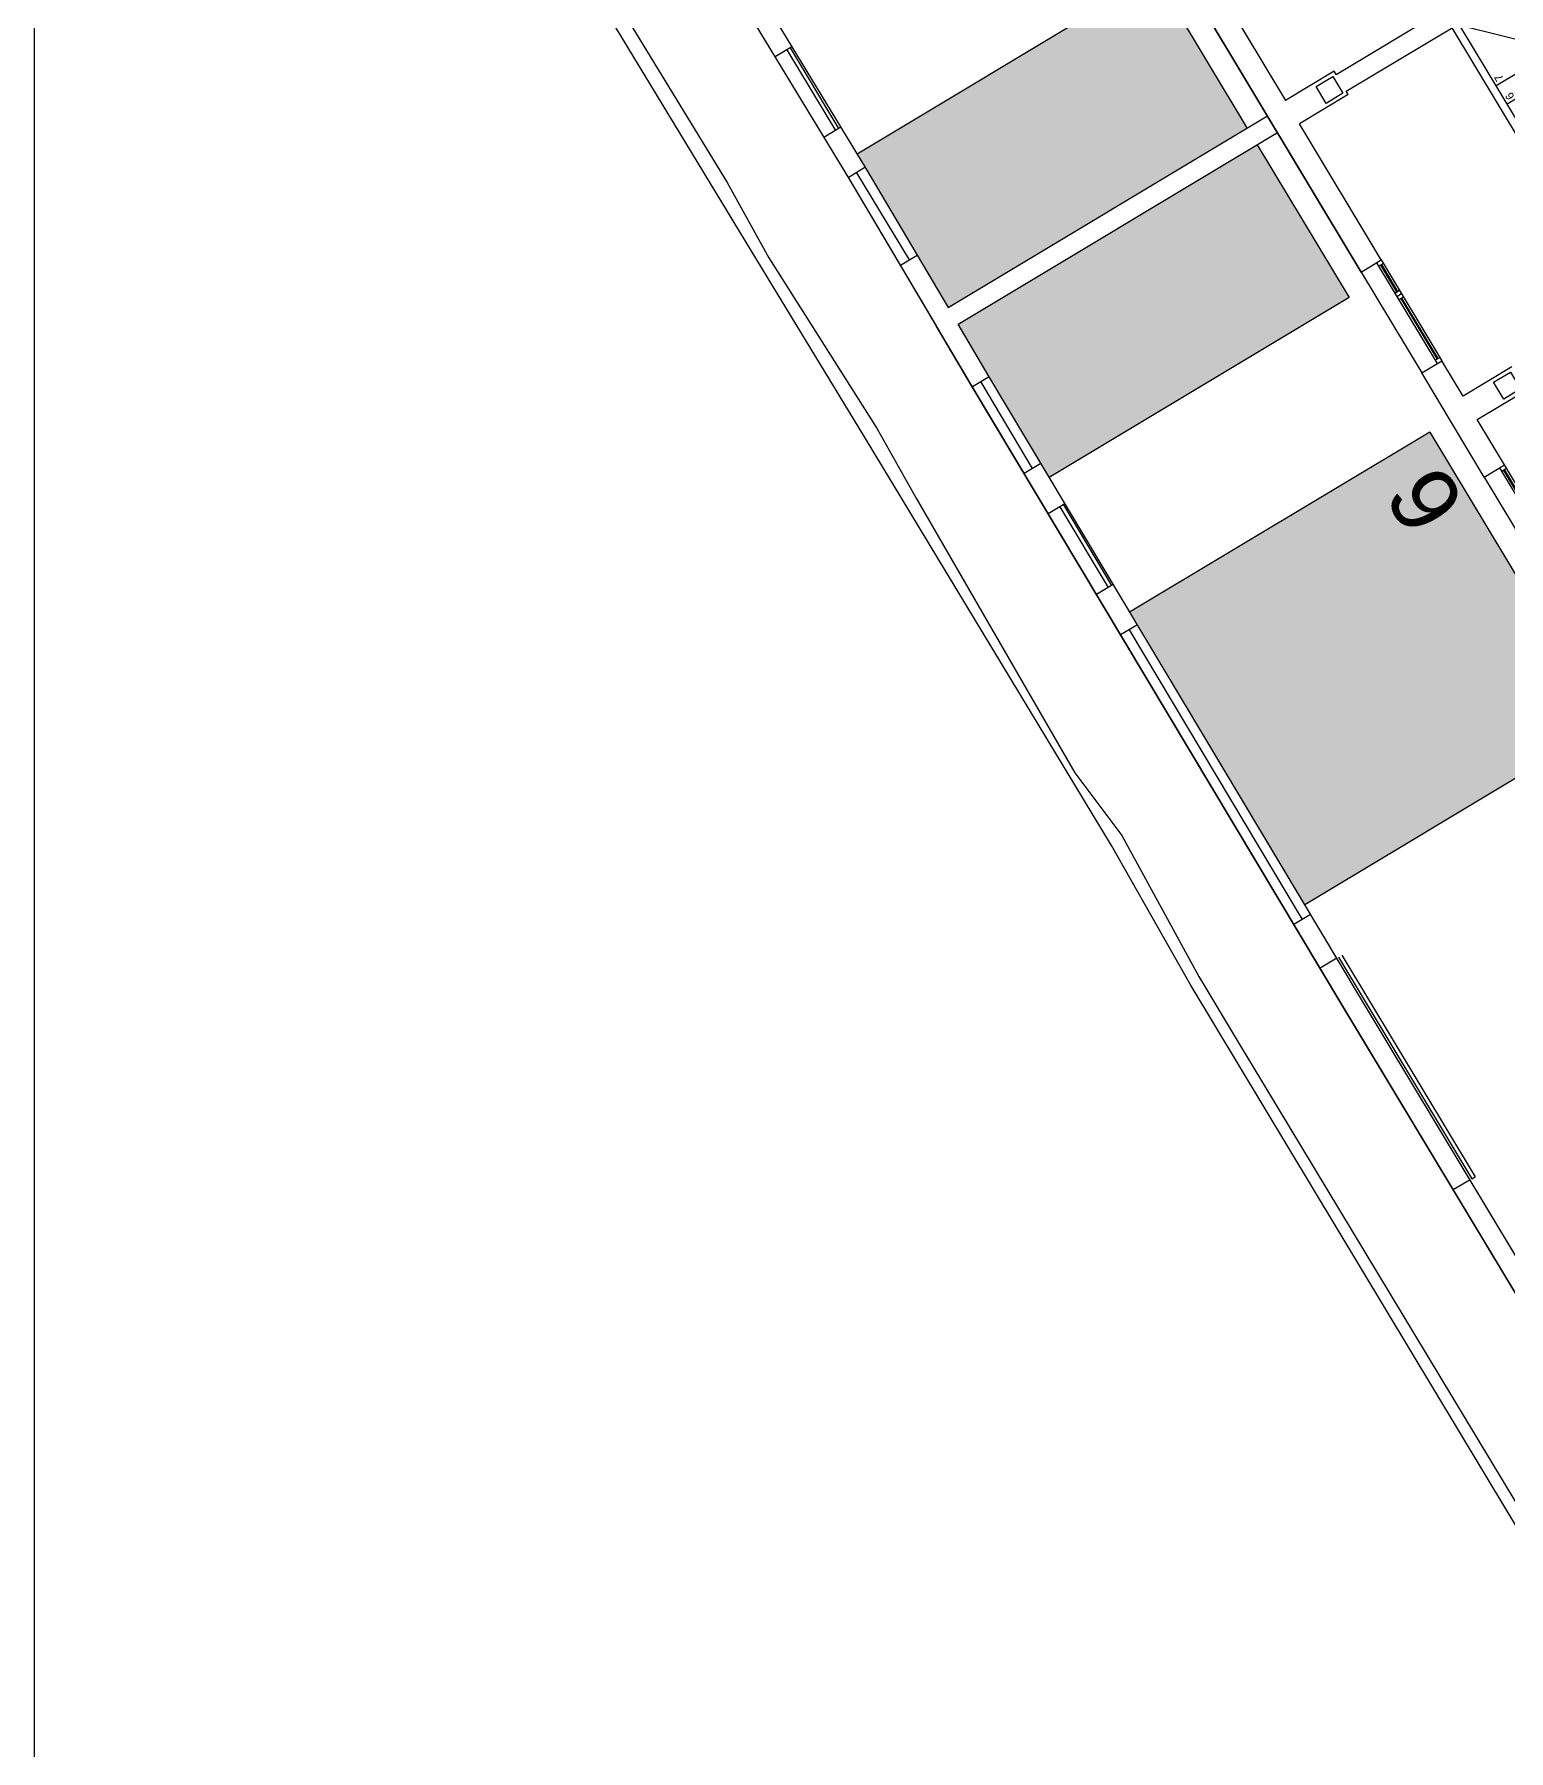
# Model space of a CAD drawing. Header units: millimetres. Extents: x 441061 to 442903, y 4515148 to 4515613.
# Drawn here: x 441758.97 to 441777.77, y 4515547.76 to 4515569.66 of the extents above; entities that cross this region are included whole.
import ezdxf
from ezdxf.enums import TextEntityAlignment as Align

# ---------------------------------------------------------------- set-up
doc = ezdxf.new("R2010")
doc.units = ezdxf.units.MM
doc.layers.add('01_cartela', color=6, linetype='Continuous', plot=False)
doc.layers.add('01_cesped', color=7, linetype='Continuous', true_color=0x659a66)
doc.layers.add('01_mono PRIMERA', color=2, linetype='Continuous')
doc.layers.add('01_piscinas', color=254, linetype='Continuous')
doc.styles.add('Estilo1', font='swissel.ttf')
doc.styles.add('NIEVES2', font='sanss___.ttf')

# ---------------------------------------------------------------- blocks, each defined once
blk = doc.blocks.new('A$C065C7C63')
at = {"layer": '01_mono PRIMERA', "color": 254}
for p, q in [((4.607, 13.1, 0), (3.107, 13.1, 0)), ((4.607, 13.1, 0), (4.607, 12.8, 0)), ((4.607, 13.1, 0), (6.157, 13.1, 0)), ((6.157, 13.1, 0), (6.157, 12.8, 0)), ((7.657, 13.1, 0), (6.157, 13.1, 0)), ((7.657, 13.1, 0), (7.657, 12.8, 0)), ((7.657, 13.1, 0), (12.057, 13.1, 0)), ((12.057, 13.1, 0), (7.657, 13.1, 0)), ((3.107, 12.87, 0), (4.607, 12.87, 0)), ((3.107, 12.8, 0), (4.607, 12.8, 0)), ((3.657, 12.842, 0), (4.557, 12.842, 0)), ((3.657, 12.828, 0), (4.557, 12.828, 0)), ((4.557, 12.87, 0), (4.557, 12.8, 0)), ((4.607, 12.8, 0), (5.282, 12.8, 0)), ((5.282, 12.8, 0), (5.282, 9.415, 0)), ((5.632, 12.075, 0), (5.632, 12.8, 0)), ((5.632, 12.8, 0), (6.157, 12.8, 0)), ((7.657, 12.87, 0), (6.157, 12.87, 0)), ((7.657, 12.8, 0), (6.157, 12.8, 0)), ((6.207, 12.87, 0), (6.207, 12.8, 0)), ((7.107, 12.842, 0), (6.207, 12.842, 0)), ((7.107, 12.828, 0), (6.207, 12.828, 0)), ((7.107, 12.87, 0), (7.107, 12.8, 0)), ((7.157, 12.87, 0), (7.157, 12.8, 0)), ((7.207, 12.87, 0), (7.207, 12.8, 0)), ((7.607, 12.842, 0), (7.207, 12.842, 0)), ((7.607, 12.828, 0), (7.207, 12.828, 0)), ((7.607, 12.87, 0), (7.607, 12.8, 0)), ((7.657, 12.8, 0), (9.682, 12.8, 0)), ((9.682, 12.075, 0), (9.682, 12.8, 0)), ((10.032, 12.075, 0), (10.032, 12.8, 0)), ((12.057, 12.8, 0), (10.032, 12.8, 0)), ((9.682, 12.075, 0), (9.732, 12.075, 0)), ((9.732, 12.075, 0), (9.732, 10.5, 0)), ((9.982, 12.075, 0), (9.982, 10.5, 0)), ((9.982, 12.075, 0), (10.032, 12.075, 0)), ((7.357, 10.5, 0), (9.732, 10.5, 0)), ((7.457, 10.4, 0), (9.707, 10.4, 0)), ((8.537, 9.415, 0), (8.537, 10.4, 0)), ((8.807, 9.5, 0), (8.807, 10.4, 0)), ((8.807, 9.5, 0), (9.707, 10.4, 0))]:
    blk.add_line(p, q, dxfattribs=at)
for points in [[(5.582, 12.125), (5.332, 12.125), (5.332, 12.375), (5.582, 12.375), (5.582, 12.125)], [(9.732, 12.375), (9.982, 12.375), (9.982, 12.125), (9.732, 12.125), (9.732, 12.375)]]:
    blk.add_lwpolyline(points, close=True, dxfattribs=at)
at = {"layer": '01_mono PRIMERA', "color": 254, "style": 'NIEVES2'}
for s, p in [('6', (8.606, 10.268, 0)), ('7', (8.876, 10.268, 0))]:
    blk.add_text(s, height=0.103, dxfattribs=at).set_placement(p, align=Align.CENTER)

msp = doc.modelspace()

# ---------------------------------------------------------------- hatches: boundary and pattern name
at = {"layer": '01_cesped', "true_color": 0xc1d7c2}
h = msp.add_hatch(color=9, dxfattribs=at)
h.dxf.hatch_style = 1
h.paths.add_polyline_path([(441773.263, 4515570.417), (441774.434, 4515568.467), (441770.62, 4515566.176), (441769.459, 4515568.133)])
h = msp.add_hatch(color=9, dxfattribs=at)
h.dxf.hatch_style = 1
h.paths.add_polyline_path([(441774.563, 4515568.252), (441775.734, 4515566.302), (441771.911, 4515564.007), (441770.747, 4515565.961)])
h = msp.add_hatch(color=9, dxfattribs=at)
h.dxf.hatch_style = 1
h.paths.add_polyline_path([(441772.948, 4515562.296), (441776.764, 4515564.587), (441779.003, 4515560.858), (441775.169, 4515558.556)])

# ---------------------------------------------------------------- linework, layer by layer
at = {"layer": '01_cartela', "color": 3, "elevation": 0}
msp.add_lwpolyline([(441758.965, 4515612.944), (441758.965, 4515512.447), (441901.943, 4515512.447), (441901.943, 4515612.944)], close=True, dxfattribs=at)
at = {"layer": '01_piscinas'}
for p, q in [((441767.697, 4515571.033), (441769.57, 4515567.95)), ((441767.483, 4515570.904), (441769.356, 4515567.822)), ((441773.263, 4515570.417, 0), (441769.459, 4515568.133, 0)), ((441774.434, 4515568.467), (441773.263, 4515570.417)), ((441768.628, 4515569.5, 0), (441768.414, 4515569.372, 0)), ((441768.607, 4515569.488, 0), (441769.224, 4515568.459, 0)), ((441768.564, 4515569.462, 0), (441769.182, 4515568.433, 0)), ((441770.62, 4515566.176), (441774.692, 4515568.621)), ((441769.251, 4515568.475, 0), (441769.037, 4515568.346, 0)), ((441770.747, 4515565.961), (441774.82, 4515568.407)), ((441774.563, 4515568.252), (441775.734, 4515566.302)), ((441769.56, 4515567.961, 0), (441769.346, 4515567.832, 0)), ((441769.57, 4515567.95), (441770.62, 4515566.176)), ((441769.356, 4515567.822), (441770.469, 4515565.94)), ((441769.453, 4515567.896, 0), (441770.122, 4515566.782, 0)), ((441770.011, 4515566.715), (441770.225, 4515566.843)), ((441775.734, 4515566.302), (441771.908, 4515564.005)), ((441770.916, 4515565.185), (441770.469, 4515565.94)), ((441771.131, 4515565.312), (441770.747, 4515565.961)), ((441775.654, 4515557.259), (441770.916, 4515565.185)), ((441770.932, 4515565.168), (441771.142, 4515565.294)), ((441771.696, 4515564.123, 0), (441771.037, 4515565.232)), ((441775.868, 4515557.387), (441771.131, 4515565.312)), ((441776.764, 4515564.587), (441772.932, 4515562.287)), ((441776.764, 4515564.587), (441779.003, 4515560.858)), ((441771.803, 4515564.187), (441771.589, 4515564.059, 0)), ((441772.111, 4515563.672), (441771.897, 4515563.544, 0)), ((441772.047, 4515563.634, 0), (441772.663, 4515562.604, 0)), ((441772.09, 4515563.659, 0), (441772.706, 4515562.629, 0)), ((441772.727, 4515562.642), (441772.512, 4515562.514, 0)), ((441773.035, 4515562.127), (441772.82, 4515561.999, 0)), ((441772.928, 4515562.063, 0), (441775.138, 4515558.369)), ((441779.003, 4515560.858), (441775.169, 4515558.556)), ((441775.244, 4515558.433), (441775.031, 4515558.304)), ((441775.579, 4515557.875), (441775.365, 4515557.747)), ((441775.601, 4515557.888), (441777.299, 4515555.059)), ((441775.644, 4515557.914), (441777.342, 4515555.085)), ((441777.707, 4515553.846), (441775.654, 4515557.259)), ((441777.857, 4515554.082), (441775.868, 4515557.387)), ((441777.278, 4515555.046), (441777.064, 4515554.918)), ((441777.299, 4515555.059), (441777.342, 4515555.085)), ((441784.968, 4515541.748), (441777.707, 4515553.846))]:
    msp.add_line(p, q, dxfattribs=at)
for points in [[(441783.505, 4515541.201), (441778.877, 4515548.867), (441778.374, 4515549.779), (441773.707, 4515557.544), (441772.703, 4515559.312), (441769.554, 4515564.526), (441768.18, 4515566.784), (441765.547, 4515571.127), (441765.012, 4515572.017, -0.176696), (441763.511, 4515578.284, -0.199121), (441766.957, 4515583.998, -0.099014), (441769.744, 4515585.302), (441772.759, 4515586.126), (441780.893, 4515588.423), (441787.778, 4515590.407), (441792.652, 4515591.87), (441796.743, 4515593.045), (441807.138, 4515596.044), (441810.827, 4515597.09), (441813.507, 4515597.882), (441823.176, 4515600.747), (441830.277, 4515602.823), (441838.596, 4515605.222, -0.017052), (441849.62, 4515608.229, -0.020922)], [(441857.576, 4515608.135, 0.030707), (441847.107, 4515606.098, -0.006248), (441838.938, 4515603.749), (441830.454, 4515601.268), (441818.097, 4515597.617), (441814.104, 4515596.44), (441808.249, 4515594.775), (441797.105, 4515591.558), (441791.152, 4515589.83), (441787.189, 4515588.692), (441780.948, 4515586.863), (441775.992, 4515585.411), (441770.151, 4515583.788, 0.23097), (441765.695, 4515580.152, 0.210232), (441765.486, 4515574.521, 0.027042), (441766.095, 4515573.198), (441767.483, 4515570.904), (441769.356, 4515567.822), (441770.916, 4515565.185), (441775.654, 4515557.259), (441779.889, 4515550.219), (441784.675, 4515542.238)]]:
    msp.add_lwpolyline(points, format="xyb", dxfattribs=at)
msp.add_lwpolyline([(441766.224, 4515570.355), (441767.804, 4515567.769), (441768.335, 4515566.808), (441769.716, 4515564.626), (441770.213, 4515563.745), (441772.235, 4515560.237), (441772.834, 4515559.438), (441773.818, 4515557.642), (441774.321, 4515556.801), (441778.506, 4515549.858), (441779.011, 4515548.99), (441783.637, 4515541.267)], dxfattribs=at)

# ---------------------------------------------------------------- block references
at = {"layer": '01_mono PRIMERA', "rotation": 120.9802402369624}
msp.add_blockref('A$C065C7C63', (441791.061, 4515566.806, 0), dxfattribs=at)

# ---------------------------------------------------------------- texts
at = {"layer": '01_piscinas', "color": 251, "style": 'Estilo1', "text_generation_flag": 6}
msp.add_text('9', height=0.849, rotation=121.2638, dxfattribs=at).set_placement((441776.341, 4515563.495), align=Align.CENTER)

doc.saveas('drawing.dxf')
